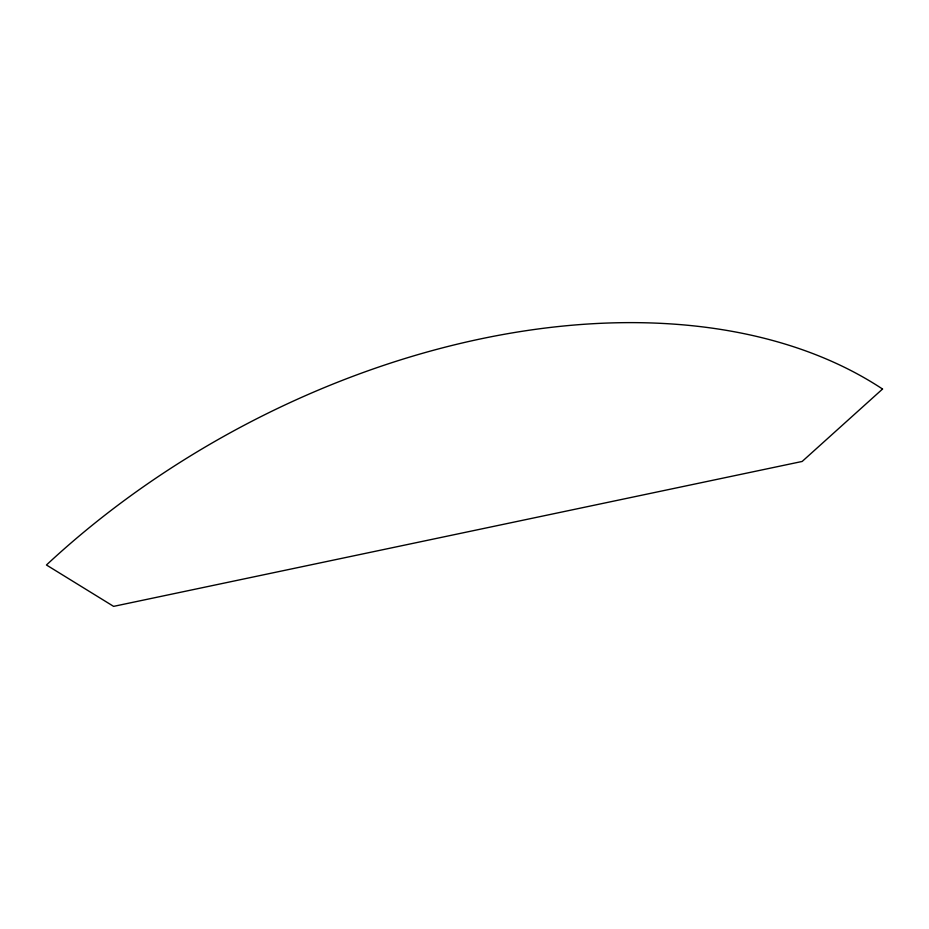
<?xml version="1.0" encoding="UTF-8"?>
<svg xmlns="http://www.w3.org/2000/svg" width="929" height="929" viewBox="0 0 929 929"><rect width="100%" height="100%" fill="white"/><g stroke="black" fill="none" stroke-linecap="round" stroke-linejoin="round"><path stroke-width="1.39" d="M882.55 389.03L802.157 461.458L113.605 606.37L46.45 564.995A621.698 403.755 -28.3 0 1 882.55 389.03"/></g></svg>
